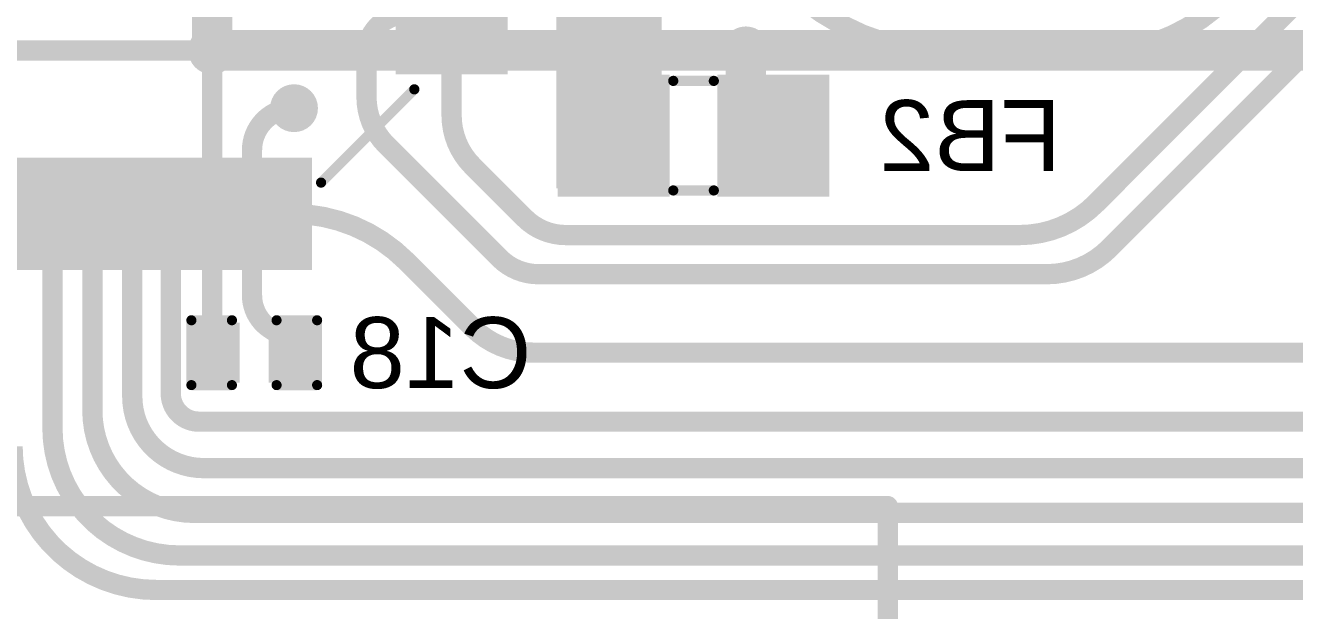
# Model space of a CAD drawing. Header units: inches. Extents: x 0 to 280, y 0 to 81.
# Drawn here: x 125.19 to 141.09, y 48.33 to 55.66 of the extents above; entities that cross this region are included whole.
import ezdxf

# ---------------------------------------------------------------- set-up
doc = ezdxf.new("R2010")
doc.units = ezdxf.units.IN
for name, color, linetype in [('Bottom Layer', 5, 'Continuous'), ('Bottom Overlay', 54, 'Continuous'), ('Bottom Paste', 16, 'Continuous'), ('Bottom Solder', 6, 'Continuous'), ('Top Layer', 1, 'Continuous'), ('Top Overlay', 2, 'Continuous'), ('Via Holes', 16, 'Continuous')]:
    doc.layers.add(name, color=color, linetype=linetype)
doc.styles.add('Arial', font='', dxfattribs={"height": 0.2})
doc.styles.get('Arial').set_extended_font_data('Arial')

# ---------------------------------------------------------------- blocks, each defined once
blk = doc.blocks.new('64_LQFP__10_10__B_1')
at = {"layer": 'Bottom Layer'}
for points in [[(-3.6, 6.35), (-3.6, 5.15), (-3.9, 5.15), (-3.9, 6.35)], [(-3.1, 6.35), (-3.1, 5.15), (-3.4, 5.15), (-3.4, 6.35)], [(-2.6, 6.35), (-2.6, 5.15), (-2.9, 5.15), (-2.9, 6.35)], [(-2.1, 6.35), (-2.1, 5.15), (-2.4, 5.15), (-2.4, 6.35)], [(-1.6, 6.35), (-1.6, 5.15), (-1.9, 5.15), (-1.9, 6.35)], [(-1.1, 6.35), (-1.1, 5.15), (-1.4, 5.15), (-1.4, 6.35)], [(-0.6, 6.35), (-0.6, 5.15), (-0.9, 5.15), (-0.9, 6.35)], [(-0.1, 6.35), (-0.1, 5.15), (-0.4, 5.15), (-0.4, 6.35)], [(0.4, 6.35), (0.4, 5.15), (0.1, 5.15), (0.1, 6.35)], [(0.9, 6.35), (0.9, 5.15), (0.6, 5.15), (0.6, 6.35)], [(1.4, 6.35), (1.4, 5.15), (1.1, 5.15), (1.1, 6.35)], [(1.9, 6.35), (1.9, 5.15), (1.6, 5.15), (1.6, 6.35)], [(2.4, 6.35), (2.4, 5.15), (2.1, 5.15), (2.1, 6.35)], [(2.9, 6.35), (2.9, 5.15), (2.6, 5.15), (2.6, 6.35)], [(3.4, 6.35), (3.4, 5.15), (3.1, 5.15), (3.1, 6.35)], [(3.9, 6.35), (3.9, 5.15), (3.6, 5.15), (3.6, 6.35)], [(-6.35, 3.9), (-5.15, 3.9), (-5.15, 3.6), (-6.35, 3.6)], [(5.15, 3.9), (6.35, 3.9), (6.35, 3.6), (5.15, 3.6)], [(-6.35, 3.4), (-5.15, 3.4), (-5.15, 3.1), (-6.35, 3.1)], [(5.15, 3.4), (6.35, 3.4), (6.35, 3.1), (5.15, 3.1)], [(-6.35, 2.9), (-5.15, 2.9), (-5.15, 2.6), (-6.35, 2.6)], [(5.15, 2.9), (6.35, 2.9), (6.35, 2.6), (5.15, 2.6)], [(-6.35, 2.4), (-5.15, 2.4), (-5.15, 2.1), (-6.35, 2.1)], [(5.15, 2.4), (6.35, 2.4), (6.35, 2.1), (5.15, 2.1)], [(-6.35, 1.9), (-5.15, 1.9), (-5.15, 1.6), (-6.35, 1.6)], [(5.15, 1.9), (6.35, 1.9), (6.35, 1.6), (5.15, 1.6)], [(-6.35, 1.4), (-5.15, 1.4), (-5.15, 1.1), (-6.35, 1.1)], [(5.15, 1.4), (6.35, 1.4), (6.35, 1.1), (5.15, 1.1)], [(-6.35, 0.9), (-5.15, 0.9), (-5.15, 0.6), (-6.35, 0.6)], [(5.15, 0.9), (6.35, 0.9), (6.35, 0.6), (5.15, 0.6)], [(-6.35, 0.4), (-5.15, 0.4), (-5.15, 0.1), (-6.35, 0.1)], [(5.15, 0.4), (6.35, 0.4), (6.35, 0.1), (5.15, 0.1)], [(-6.35, -0.1), (-5.15, -0.1), (-5.15, -0.4), (-6.35, -0.4)], [(5.15, -0.1), (6.35, -0.1), (6.35, -0.4), (5.15, -0.4)], [(-6.35, -0.6), (-5.15, -0.6), (-5.15, -0.9), (-6.35, -0.9)], [(5.15, -0.6), (6.35, -0.6), (6.35, -0.9), (5.15, -0.9)], [(-6.35, -1.1), (-5.15, -1.1), (-5.15, -1.4), (-6.35, -1.4)], [(5.15, -1.1), (6.35, -1.1), (6.35, -1.4), (5.15, -1.4)], [(-6.35, -1.6), (-5.15, -1.6), (-5.15, -1.9), (-6.35, -1.9)], [(5.15, -1.6), (6.35, -1.6), (6.35, -1.9), (5.15, -1.9)], [(-6.35, -2.1), (-5.15, -2.1), (-5.15, -2.4), (-6.35, -2.4)], [(5.15, -2.1), (6.35, -2.1), (6.35, -2.4), (5.15, -2.4)], [(-6.35, -2.6), (-5.15, -2.6), (-5.15, -2.9), (-6.35, -2.9)], [(5.15, -2.6), (6.35, -2.6), (6.35, -2.9), (5.15, -2.9)], [(-6.35, -3.1), (-5.15, -3.1), (-5.15, -3.4), (-6.35, -3.4)], [(5.15, -3.1), (6.35, -3.1), (6.35, -3.4), (5.15, -3.4)], [(-6.35, -3.6), (-5.15, -3.6), (-5.15, -3.9), (-6.35, -3.9)], [(5.15, -3.6), (6.35, -3.6), (6.35, -3.9), (5.15, -3.9)], [(-3.9, -6.35), (-3.9, -5.15), (-3.6, -5.15), (-3.6, -6.35)], [(-3.4, -6.35), (-3.4, -5.15), (-3.1, -5.15), (-3.1, -6.35)], [(-2.9, -6.35), (-2.9, -5.15), (-2.6, -5.15), (-2.6, -6.35)], [(-2.4, -6.35), (-2.4, -5.15), (-2.1, -5.15), (-2.1, -6.35)], [(-1.9, -6.35), (-1.9, -5.15), (-1.6, -5.15), (-1.6, -6.35)], [(-1.4, -6.35), (-1.4, -5.15), (-1.1, -5.15), (-1.1, -6.35)], [(-0.9, -6.35), (-0.9, -5.15), (-0.6, -5.15), (-0.6, -6.35)], [(-0.4, -6.35), (-0.4, -5.15), (-0.1, -5.15), (-0.1, -6.35)], [(0.1, -6.35), (0.1, -5.15), (0.4, -5.15), (0.4, -6.35)], [(0.6, -6.35), (0.6, -5.15), (0.9, -5.15), (0.9, -6.35)], [(1.1, -6.35), (1.1, -5.15), (1.4, -5.15), (1.4, -6.35)], [(1.6, -6.35), (1.6, -5.15), (1.9, -5.15), (1.9, -6.35)], [(2.1, -6.35), (2.1, -5.15), (2.4, -5.15), (2.4, -6.35)], [(2.6, -6.35), (2.6, -5.15), (2.9, -5.15), (2.9, -6.35)], [(3.1, -6.35), (3.1, -5.15), (3.4, -5.15), (3.4, -6.35)], [(3.6, -6.35), (3.6, -5.15), (3.9, -5.15), (3.9, -6.35)]]:
    blk.add_hatch(color=5, dxfattribs=at).paths.add_polyline_path(points)
at = {"layer": 'Bottom Overlay'}
blk.add_hatch(color=54, dxfattribs=at).paths.add_polyline_path([(-5.055, -3.962), (-4.75, -3.962), (-4.75, -3.531), (-5.055, -3.531)])
at = {"layer": 'Bottom Paste'}
for points in [[(-3.6, 6.35), (-3.6, 5.15), (-3.9, 5.15), (-3.9, 6.35)], [(-3.1, 6.35), (-3.1, 5.15), (-3.4, 5.15), (-3.4, 6.35)], [(-2.6, 6.35), (-2.6, 5.15), (-2.9, 5.15), (-2.9, 6.35)], [(-2.1, 6.35), (-2.1, 5.15), (-2.4, 5.15), (-2.4, 6.35)], [(-1.6, 6.35), (-1.6, 5.15), (-1.9, 5.15), (-1.9, 6.35)], [(-1.1, 6.35), (-1.1, 5.15), (-1.4, 5.15), (-1.4, 6.35)], [(-0.6, 6.35), (-0.6, 5.15), (-0.9, 5.15), (-0.9, 6.35)], [(-0.1, 6.35), (-0.1, 5.15), (-0.4, 5.15), (-0.4, 6.35)], [(0.4, 6.35), (0.4, 5.15), (0.1, 5.15), (0.1, 6.35)], [(0.9, 6.35), (0.9, 5.15), (0.6, 5.15), (0.6, 6.35)], [(1.4, 6.35), (1.4, 5.15), (1.1, 5.15), (1.1, 6.35)], [(1.9, 6.35), (1.9, 5.15), (1.6, 5.15), (1.6, 6.35)], [(2.4, 6.35), (2.4, 5.15), (2.1, 5.15), (2.1, 6.35)], [(2.9, 6.35), (2.9, 5.15), (2.6, 5.15), (2.6, 6.35)], [(3.4, 6.35), (3.4, 5.15), (3.1, 5.15), (3.1, 6.35)], [(3.9, 6.35), (3.9, 5.15), (3.6, 5.15), (3.6, 6.35)], [(-6.35, 3.9), (-5.15, 3.9), (-5.15, 3.6), (-6.35, 3.6)], [(5.15, 3.9), (6.35, 3.9), (6.35, 3.6), (5.15, 3.6)], [(-6.35, 3.4), (-5.15, 3.4), (-5.15, 3.1), (-6.35, 3.1)], [(5.15, 3.4), (6.35, 3.4), (6.35, 3.1), (5.15, 3.1)], [(-6.35, 2.9), (-5.15, 2.9), (-5.15, 2.6), (-6.35, 2.6)], [(5.15, 2.9), (6.35, 2.9), (6.35, 2.6), (5.15, 2.6)], [(-6.35, 2.4), (-5.15, 2.4), (-5.15, 2.1), (-6.35, 2.1)], [(5.15, 2.4), (6.35, 2.4), (6.35, 2.1), (5.15, 2.1)], [(-6.35, 1.9), (-5.15, 1.9), (-5.15, 1.6), (-6.35, 1.6)], [(5.15, 1.9), (6.35, 1.9), (6.35, 1.6), (5.15, 1.6)], [(-6.35, 1.4), (-5.15, 1.4), (-5.15, 1.1), (-6.35, 1.1)], [(5.15, 1.4), (6.35, 1.4), (6.35, 1.1), (5.15, 1.1)], [(-6.35, 0.9), (-5.15, 0.9), (-5.15, 0.6), (-6.35, 0.6)], [(5.15, 0.9), (6.35, 0.9), (6.35, 0.6), (5.15, 0.6)], [(-6.35, 0.4), (-5.15, 0.4), (-5.15, 0.1), (-6.35, 0.1)], [(5.15, 0.4), (6.35, 0.4), (6.35, 0.1), (5.15, 0.1)], [(-6.35, -0.1), (-5.15, -0.1), (-5.15, -0.4), (-6.35, -0.4)], [(5.15, -0.1), (6.35, -0.1), (6.35, -0.4), (5.15, -0.4)], [(-6.35, -0.6), (-5.15, -0.6), (-5.15, -0.9), (-6.35, -0.9)], [(5.15, -0.6), (6.35, -0.6), (6.35, -0.9), (5.15, -0.9)], [(-6.35, -1.1), (-5.15, -1.1), (-5.15, -1.4), (-6.35, -1.4)], [(5.15, -1.1), (6.35, -1.1), (6.35, -1.4), (5.15, -1.4)], [(-6.35, -1.6), (-5.15, -1.6), (-5.15, -1.9), (-6.35, -1.9)], [(5.15, -1.6), (6.35, -1.6), (6.35, -1.9), (5.15, -1.9)], [(-6.35, -2.1), (-5.15, -2.1), (-5.15, -2.4), (-6.35, -2.4)], [(5.15, -2.1), (6.35, -2.1), (6.35, -2.4), (5.15, -2.4)], [(-6.35, -2.6), (-5.15, -2.6), (-5.15, -2.9), (-6.35, -2.9)], [(5.15, -2.6), (6.35, -2.6), (6.35, -2.9), (5.15, -2.9)], [(-6.35, -3.1), (-5.15, -3.1), (-5.15, -3.4), (-6.35, -3.4)], [(5.15, -3.1), (6.35, -3.1), (6.35, -3.4), (5.15, -3.4)], [(-6.35, -3.6), (-5.15, -3.6), (-5.15, -3.9), (-6.35, -3.9)], [(5.15, -3.6), (6.35, -3.6), (6.35, -3.9), (5.15, -3.9)], [(-3.9, -6.35), (-3.9, -5.15), (-3.6, -5.15), (-3.6, -6.35)], [(-3.4, -6.35), (-3.4, -5.15), (-3.1, -5.15), (-3.1, -6.35)], [(-2.9, -6.35), (-2.9, -5.15), (-2.6, -5.15), (-2.6, -6.35)], [(-2.4, -6.35), (-2.4, -5.15), (-2.1, -5.15), (-2.1, -6.35)], [(-1.9, -6.35), (-1.9, -5.15), (-1.6, -5.15), (-1.6, -6.35)], [(-1.4, -6.35), (-1.4, -5.15), (-1.1, -5.15), (-1.1, -6.35)], [(-0.9, -6.35), (-0.9, -5.15), (-0.6, -5.15), (-0.6, -6.35)], [(-0.4, -6.35), (-0.4, -5.15), (-0.1, -5.15), (-0.1, -6.35)], [(0.1, -6.35), (0.1, -5.15), (0.4, -5.15), (0.4, -6.35)], [(0.6, -6.35), (0.6, -5.15), (0.9, -5.15), (0.9, -6.35)], [(1.1, -6.35), (1.1, -5.15), (1.4, -5.15), (1.4, -6.35)], [(1.6, -6.35), (1.6, -5.15), (1.9, -5.15), (1.9, -6.35)], [(2.1, -6.35), (2.1, -5.15), (2.4, -5.15), (2.4, -6.35)], [(2.6, -6.35), (2.6, -5.15), (2.9, -5.15), (2.9, -6.35)], [(3.1, -6.35), (3.1, -5.15), (3.4, -5.15), (3.4, -6.35)], [(3.6, -6.35), (3.6, -5.15), (3.9, -5.15), (3.9, -6.35)]]:
    blk.add_hatch(color=16, dxfattribs=at).paths.add_polyline_path(points)
at = {"layer": 'Bottom Solder'}
for points in [[(-3.498, 6.452), (-3.498, 5.048), (-4.002, 5.048), (-4.002, 6.452)], [(-2.998, 6.452), (-2.998, 5.048), (-3.502, 5.048), (-3.502, 6.452)], [(-2.498, 6.452), (-2.498, 5.048), (-3.002, 5.048), (-3.002, 6.452)], [(-1.998, 6.452), (-1.998, 5.048), (-2.502, 5.048), (-2.502, 6.452)], [(-1.498, 6.452), (-1.498, 5.048), (-2.002, 5.048), (-2.002, 6.452)], [(-0.998, 6.452), (-0.998, 5.048), (-1.502, 5.048), (-1.502, 6.452)], [(-0.498, 6.452), (-0.498, 5.048), (-1.002, 5.048), (-1.002, 6.452)], [(0.002, 6.452), (0.002, 5.048), (-0.502, 5.048), (-0.502, 6.452)], [(0.502, 6.452), (0.502, 5.048), (-0.002, 5.048), (-0.002, 6.452)], [(1.002, 6.452), (1.002, 5.048), (0.498, 5.048), (0.498, 6.452)], [(1.502, 6.452), (1.502, 5.048), (0.998, 5.048), (0.998, 6.452)], [(2.002, 6.452), (2.002, 5.048), (1.498, 5.048), (1.498, 6.452)], [(2.502, 6.452), (2.502, 5.048), (1.998, 5.048), (1.998, 6.452)], [(3.002, 6.452), (3.002, 5.048), (2.498, 5.048), (2.498, 6.452)], [(3.502, 6.452), (3.502, 5.048), (2.998, 5.048), (2.998, 6.452)], [(4.002, 6.452), (4.002, 5.048), (3.498, 5.048), (3.498, 6.452)], [(-6.452, 4.002), (-5.048, 4.002), (-5.048, 3.498), (-6.452, 3.498)], [(5.048, 4.002), (6.452, 4.002), (6.452, 3.498), (5.048, 3.498)], [(-6.452, 3.502), (-5.048, 3.502), (-5.048, 2.998), (-6.452, 2.998)], [(5.048, 3.502), (6.452, 3.502), (6.452, 2.998), (5.048, 2.998)], [(-6.452, 3.002), (-5.048, 3.002), (-5.048, 2.498), (-6.452, 2.498)], [(5.048, 3.002), (6.452, 3.002), (6.452, 2.498), (5.048, 2.498)], [(-6.452, 2.502), (-5.048, 2.502), (-5.048, 1.998), (-6.452, 1.998)], [(5.048, 2.502), (6.452, 2.502), (6.452, 1.998), (5.048, 1.998)], [(-6.452, 2.002), (-5.048, 2.002), (-5.048, 1.498), (-6.452, 1.498)], [(5.048, 2.002), (6.452, 2.002), (6.452, 1.498), (5.048, 1.498)], [(-6.452, 1.502), (-5.048, 1.502), (-5.048, 0.998), (-6.452, 0.998)], [(5.048, 1.502), (6.452, 1.502), (6.452, 0.998), (5.048, 0.998)], [(-6.452, 1.002), (-5.048, 1.002), (-5.048, 0.498), (-6.452, 0.498)], [(5.048, 1.002), (6.452, 1.002), (6.452, 0.498), (5.048, 0.498)], [(-6.452, 0.502), (-5.048, 0.502), (-5.048, -0.002), (-6.452, -0.002)], [(5.048, 0.502), (6.452, 0.502), (6.452, -0.002), (5.048, -0.002)], [(-6.452, 0.002), (-5.048, 0.002), (-5.048, -0.502), (-6.452, -0.502)], [(5.048, 0.002), (6.452, 0.002), (6.452, -0.502), (5.048, -0.502)], [(-6.452, -0.498), (-5.048, -0.498), (-5.048, -1.002), (-6.452, -1.002)], [(5.048, -0.498), (6.452, -0.498), (6.452, -1.002), (5.048, -1.002)], [(-6.452, -0.998), (-5.048, -0.998), (-5.048, -1.502), (-6.452, -1.502)], [(5.048, -0.998), (6.452, -0.998), (6.452, -1.502), (5.048, -1.502)], [(-6.452, -1.498), (-5.048, -1.498), (-5.048, -2.002), (-6.452, -2.002)], [(5.048, -1.498), (6.452, -1.498), (6.452, -2.002), (5.048, -2.002)], [(-6.452, -1.998), (-5.048, -1.998), (-5.048, -2.502), (-6.452, -2.502)], [(5.048, -1.998), (6.452, -1.998), (6.452, -2.502), (5.048, -2.502)], [(-6.452, -2.498), (-5.048, -2.498), (-5.048, -3.002), (-6.452, -3.002)], [(5.048, -2.498), (6.452, -2.498), (6.452, -3.002), (5.048, -3.002)], [(-6.452, -2.998), (-5.048, -2.998), (-5.048, -3.502), (-6.452, -3.502)], [(5.048, -2.998), (6.452, -2.998), (6.452, -3.502), (5.048, -3.502)], [(-6.452, -3.498), (-5.048, -3.498), (-5.048, -4.002), (-6.452, -4.002)], [(5.048, -3.498), (6.452, -3.498), (6.452, -4.002), (5.048, -4.002)], [(-4.002, -6.452), (-4.002, -5.048), (-3.498, -5.048), (-3.498, -6.452)], [(-3.502, -6.452), (-3.502, -5.048), (-2.998, -5.048), (-2.998, -6.452)], [(-3.002, -6.452), (-3.002, -5.048), (-2.498, -5.048), (-2.498, -6.452)], [(-2.502, -6.452), (-2.502, -5.048), (-1.998, -5.048), (-1.998, -6.452)], [(-2.002, -6.452), (-2.002, -5.048), (-1.498, -5.048), (-1.498, -6.452)], [(-1.502, -6.452), (-1.502, -5.048), (-0.998, -5.048), (-0.998, -6.452)], [(-1.002, -6.452), (-1.002, -5.048), (-0.498, -5.048), (-0.498, -6.452)], [(-0.502, -6.452), (-0.502, -5.048), (0.002, -5.048), (0.002, -6.452)], [(-0.002, -6.452), (-0.002, -5.048), (0.502, -5.048), (0.502, -6.452)], [(0.498, -6.452), (0.498, -5.048), (1.002, -5.048), (1.002, -6.452)], [(0.998, -6.452), (0.998, -5.048), (1.502, -5.048), (1.502, -6.452)], [(1.498, -6.452), (1.498, -5.048), (2.002, -5.048), (2.002, -6.452)], [(1.998, -6.452), (1.998, -5.048), (2.502, -5.048), (2.502, -6.452)], [(2.498, -6.452), (2.498, -5.048), (3.002, -5.048), (3.002, -6.452)], [(2.998, -6.452), (2.998, -5.048), (3.502, -5.048), (3.502, -6.452)], [(3.498, -6.452), (3.498, -5.048), (4.002, -5.048), (4.002, -6.452)]]:
    blk.add_hatch(color=6, dxfattribs=at).paths.add_polyline_path(points)
at = {"layer": 'Bottom Overlay'}
for points in [[(-4.115, 5.359, 0.127, 0.127, 0), (-5.283, 4.191, 0.127, 0.127, 0)], [(5.283, 4.191, 0.127, 0.127, 0), (4.115, 5.359, 0.127, 0.127, 0)], [(-6.629, -3.632, 0.127, 0.127, 0), (-6.629, -3.886, 0.127, 0.127, 0)], [(-6.502, -3.759, 0.127, 0.127, 0), (-6.629, -3.632, 0.127, 0.127, 0)], [(-6.502, -3.759, 0.127, 0.127, 0), (-6.629, -3.886, 0.127, 0.127, 0)], [(-4.115, -5.359, 0.127, 0.127, 0), (-5.283, -4.191, 0.127, 0.127, 0)], [(5.283, -4.191, 0.127, 0.127, 0), (4.115, -5.359, 0.127, 0.127, 0)]]:
    blk.add_lwpolyline(points, format="xyseb", dxfattribs=at)
for points in [[(-4.147, 5.359, 0.0635, 0.0635, 1), (-4.083, 5.359, 0.0635, 0.0635, 1)], [(4.083, 5.359, 0.0635, 0.0635, 1), (4.147, 5.359, 0.0635, 0.0635, 1)], [(-5.315, 4.191, 0.0635, 0.0635, 1), (-5.251, 4.191, 0.0635, 0.0635, 1)], [(5.251, 4.191, 0.0635, 0.0635, 1), (5.315, 4.191, 0.0635, 0.0635, 1)], [(-6.661, -3.632, 0.0635, 0.0635, 1), (-6.598, -3.632, 0.0635, 0.0635, 1)], [(-6.661, -3.632, 0.0635, 0.0635, 1), (-6.598, -3.632, 0.0635, 0.0635, 1)], [(-6.534, -3.759, 0.0635, 0.0635, 1), (-6.471, -3.759, 0.0635, 0.0635, 1)], [(-6.534, -3.759, 0.0635, 0.0635, 1), (-6.471, -3.759, 0.0635, 0.0635, 1)], [(-6.661, -3.886, 0.0635, 0.0635, 1), (-6.598, -3.886, 0.0635, 0.0635, 1)], [(-6.661, -3.886, 0.0635, 0.0635, 1), (-6.598, -3.886, 0.0635, 0.0635, 1)], [(-5.315, -4.191, 0.0635, 0.0635, 1), (-5.251, -4.191, 0.0635, 0.0635, 1)], [(5.251, -4.191, 0.0635, 0.0635, 1), (5.315, -4.191, 0.0635, 0.0635, 1)], [(-4.147, -5.359, 0.0635, 0.0635, 1), (-4.083, -5.359, 0.0635, 0.0635, 1)], [(4.083, -5.359, 0.0635, 0.0635, 1), (4.147, -5.359, 0.0635, 0.0635, 1)]]:
    blk.add_lwpolyline(points, format="xyseb", close=True, dxfattribs=at)
blk = doc.blocks.new('I___0805_B_117')
at = {"layer": 'Bottom Layer'}
for points in [[(-1.6, 0.66), (-0.4, 0.66), (-0.4, -0.66), (-1.6, -0.66)], [(0.4, 0.66), (1.6, 0.66), (1.6, -0.66), (0.4, -0.66)]]:
    blk.add_hatch(color=5, dxfattribs=at).paths.add_polyline_path(points)
at = {"layer": 'Bottom Paste'}
for points in [[(-1.6, 0.66), (-0.4, 0.66), (-0.4, -0.66), (-1.6, -0.66)], [(0.4, 0.66), (1.6, 0.66), (1.6, -0.66), (0.4, -0.66)]]:
    blk.add_hatch(color=16, dxfattribs=at).paths.add_polyline_path(points)
at = {"layer": 'Bottom Solder'}
for points in [[(-1.702, 0.762), (-0.298, 0.762), (-0.298, -0.762), (-1.702, -0.762)], [(0.298, 0.762), (1.702, 0.762), (1.702, -0.762), (0.298, -0.762)]]:
    blk.add_hatch(color=6, dxfattribs=at).paths.add_polyline_path(points)
at = {"layer": 'Bottom Overlay'}
for points in [[(-0.254, 0.686, 0.127, 0.127, 0), (0.254, 0.686, 0.127, 0.127, 0)], [(-0.254, -0.686, 0.127, 0.127, 0), (0.254, -0.686, 0.127, 0.127, 0)]]:
    blk.add_lwpolyline(points, format="xyseb", dxfattribs=at)
for points in [[(-0.286, 0.686, 0.0635, 0.0635, 1), (-0.222, 0.686, 0.0635, 0.0635, 1)], [(0.222, 0.686, 0.0635, 0.0635, 1), (0.286, 0.686, 0.0635, 0.0635, 1)], [(-0.286, -0.686, 0.0635, 0.0635, 1), (-0.222, -0.686, 0.0635, 0.0635, 1)], [(0.222, -0.686, 0.0635, 0.0635, 1), (0.286, -0.686, 0.0635, 0.0635, 1)]]:
    blk.add_lwpolyline(points, format="xyseb", close=True, dxfattribs=at)
blk = doc.blocks.new('____0402_B_134')
at = {"layer": 'Bottom Layer'}
for points in [[(-0.241, 0.317), (-0.241, -0.318), (-0.699, -0.318), (-0.699, 0.317)], [(0.699, 0.317), (0.699, -0.318), (0.241, -0.318), (0.241, 0.317)]]:
    blk.add_hatch(color=5, dxfattribs=at).paths.add_polyline_path(points)
at = {"layer": 'Bottom Paste'}
for points in [[(-0.241, 0.317), (-0.241, -0.318), (-0.699, -0.318), (-0.699, 0.317)], [(0.699, 0.317), (0.699, -0.318), (0.241, -0.318), (0.241, 0.317)]]:
    blk.add_hatch(color=16, dxfattribs=at).paths.add_polyline_path(points)
at = {"layer": 'Bottom Solder'}
for points in [[(-0.181, 0.377), (-0.181, -0.377), (-0.758, -0.377), (-0.758, 0.377)], [(0.758, 0.377), (0.758, -0.377), (0.181, -0.377), (0.181, 0.377)]]:
    blk.add_hatch(color=6, dxfattribs=at).paths.add_polyline_path(points)
at = {"layer": 'Bottom Overlay'}
for points in [[(-0.787, -0.406, 0.127, 0.127, 0), (-0.787, 0.406, 0.127, 0.127, 0)], [(-0.787, 0.406, 0.127, 0.127, 0), (-0.279, 0.406, 0.127, 0.127, 0)], [(0.279, 0.406, 0.127, 0.127, 0), (0.787, 0.406, 0.127, 0.127, 0)], [(0.787, -0.406, 0.127, 0.127, 0), (0.787, 0.406, 0.127, 0.127, 0)], [(-0.787, -0.406, 0.127, 0.127, 0), (-0.279, -0.406, 0.127, 0.127, 0)], [(0.279, -0.406, 0.127, 0.127, 0), (0.787, -0.406, 0.127, 0.127, 0)]]:
    blk.add_lwpolyline(points, format="xyseb", dxfattribs=at)
for points in [[(-0.819, 0.406, 0.0635, 0.0635, 1), (-0.756, 0.406, 0.0635, 0.0635, 1)], [(-0.819, 0.406, 0.0635, 0.0635, 1), (-0.756, 0.406, 0.0635, 0.0635, 1)], [(-0.311, 0.406, 0.0635, 0.0635, 1), (-0.248, 0.406, 0.0635, 0.0635, 1)], [(0.248, 0.406, 0.0635, 0.0635, 1), (0.311, 0.406, 0.0635, 0.0635, 1)], [(0.756, 0.406, 0.0635, 0.0635, 1), (0.819, 0.406, 0.0635, 0.0635, 1)], [(0.756, 0.406, 0.0635, 0.0635, 1), (0.819, 0.406, 0.0635, 0.0635, 1)], [(-0.819, -0.406, 0.0635, 0.0635, 1), (-0.756, -0.406, 0.0635, 0.0635, 1)], [(-0.819, -0.406, 0.0635, 0.0635, 1), (-0.756, -0.406, 0.0635, 0.0635, 1)], [(-0.311, -0.406, 0.0635, 0.0635, 1), (-0.248, -0.406, 0.0635, 0.0635, 1)], [(0.248, -0.406, 0.0635, 0.0635, 1), (0.311, -0.406, 0.0635, 0.0635, 1)], [(0.756, -0.406, 0.0635, 0.0635, 1), (0.819, -0.406, 0.0635, 0.0635, 1)], [(0.756, -0.406, 0.0635, 0.0635, 1), (0.819, -0.406, 0.0635, 0.0635, 1)]]:
    blk.add_lwpolyline(points, format="xyseb", close=True, dxfattribs=at)

msp = doc.modelspace()

# ---------------------------------------------------------------- hatches: boundary and pattern name
at = {"layer": 'Bottom Layer'}
msp.add_hatch(color=5, dxfattribs=at).paths.add_polyline_path([(131.844, 53.62), (133.164, 53.62), (133.164, 56.617), (131.844, 56.617)])
h = msp.add_hatch(color=5, dxfattribs=at)
edge = h.paths.add_edge_path()
edge.add_arc((127.533, 55.348), 0.3, 0, 360)
h = msp.add_hatch(color=5, dxfattribs=at)
edge = h.paths.add_edge_path()
edge.add_arc((134.219, 55.348), 0.3, 0, 360)
h = msp.add_hatch(color=5, dxfattribs=at)
edge = h.paths.add_edge_path()
edge.add_arc((128.559, 54.624), 0.3, 0, 360)
at = {"layer": 'Top Layer'}
h = msp.add_hatch(color=1, dxfattribs=at)
edge = h.paths.add_edge_path()
edge.add_arc((127.533, 55.348), 0.3, 0, 360)
h = msp.add_hatch(color=1, dxfattribs=at)
edge = h.paths.add_edge_path()
edge.add_arc((134.219, 55.348), 0.3, 0, 360)
h = msp.add_hatch(color=1, dxfattribs=at)
edge = h.paths.add_edge_path()
edge.add_arc((128.559, 54.624), 0.3, 0, 360)
at = {"layer": 'Via Holes'}
h = msp.add_hatch(color=7, dxfattribs=at)
edge = h.paths.add_edge_path()
edge.add_arc((127.533, 55.348), 0.15, 0, 360)
h = msp.add_hatch(color=7, dxfattribs=at)
edge = h.paths.add_edge_path()
edge.add_arc((134.219, 55.348), 0.15, 0, 360)
h = msp.add_hatch(color=7, dxfattribs=at)
edge = h.paths.add_edge_path()
edge.add_arc((128.559, 54.624), 0.15, 0, 360)

# ---------------------------------------------------------------- linework, layer by layer
at = {"layer": 'Bottom Layer'}
for points in [[(138.604, 53.431, 0.254, 0.254, 0), (148.545, 63.372, 0.254, 0.254, 0)], [(138.773, 52.87, 0.254, 0.254, 0), (148.837, 62.934, 0.254, 0.254, 0)], [(136.809, 55.321, 0.254, 0.254, -0.198912), (134.719, 56.187, 0.254, 0.254, 0)], [(140.234, 56.005, 0.254, 0.254, -0.198943), (138.583, 55.321, 0.254, 0.254, 0)], [(129.467, 55.301, 0.254, 0.254, -0.414214), (129.967, 55.801, 0.254, 0.254, 0)], [(134.219, 54.625, 0.508, 0.508, 0), (134.219, 55.348, 0.508, 0.508, 0)], [(121.071, 55.348, 0.254, 0.254, 0), (127.533, 55.348, 0.254, 0.254, 0)], [(127.533, 53.301, 0.254, 0.254, 0), (127.533, 55.348, 0.254, 0.254, 0)], [(129.467, 54.765, 0.254, 0.254, 0), (129.467, 55.301, 0.254, 0.254, 0)], [(130.533, 54.534, 0.254, 0.254, 0), (130.533, 55.301, 0.254, 0.254, 0)], [(136.809, 55.321, 0.254, 0.254, 0), (136.81, 55.321, 0.254, 0.254, 0)], [(136.81, 55.321, 0.254, 0.254, 0), (138.582, 55.321, 0.254, 0.254, 0)], [(138.582, 55.321, 0.254, 0.254, 0), (138.583, 55.321, 0.254, 0.254, 0)], [(129.716, 54.163, 0.254, 0.254, -0.198912), (129.467, 54.765, 0.254, 0.254, 0)], [(134.219, 54.625, 0.508, 0.508, 0), (134.564, 54.28, 0.508, 0.508, 0)], [(128.033, 54.098, 0.254, 0.254, -0.414214), (128.559, 54.624, 0.254, 0.254, 0)], [(130.795, 53.901, 0.254, 0.254, -0.198912), (130.533, 54.534, 0.254, 0.254, 0)], [(128.033, 53.301, 0.254, 0.254, 0), (128.033, 54.098, 0.254, 0.254, 0)], [(129.716, 54.163, 0.254, 0.254, 0), (131.133, 52.747, 0.254, 0.254, 0)], [(130.795, 53.901, 0.254, 0.254, 0), (131.447, 53.249, 0.254, 0.254, 0)], [(125.533, 50.616, 0.254, 0.254, 0), (125.533, 53.301, 0.254, 0.254, 0)], [(126.033, 50.839, 0.254, 0.254, 0), (126.033, 53.301, 0.254, 0.254, 0)], [(126.533, 51.013, 0.254, 0.254, 0), (126.533, 53.301, 0.254, 0.254, 0)], [(127.015, 51.052, 0.254, 0.254, 0), (127.015, 53.301, 0.254, 0.254, 0)], [(127.015, 53.301, 0.254, 0.254, 0), (127.033, 53.301, 0.254, 0.254, 0)], [(127.533, 51.62, 0.254, 0.254, 0), (127.533, 53.301, 0.254, 0.254, 0)], [(128.033, 52.28, 0.254, 0.254, 0), (128.033, 53.301, 0.254, 0.254, 0)], [(128.533, 53.301, 0.254, 0.254, -0.198912), (129.967, 52.707, 0.254, 0.254, 0)], [(138.604, 53.431, 0.254, 0.254, -0.198912), (137.649, 53.035, 0.254, 0.254, 0)], [(131.964, 53.035, 0.254, 0.254, -0.198912), (131.447, 53.249, 0.254, 0.254, 0)], [(131.964, 53.035, 0.254, 0.254, 0), (137.649, 53.035, 0.254, 0.254, 0)], [(138.773, 52.87, 0.254, 0.254, -0.198912), (137.989, 52.545, 0.254, 0.254, 0)], [(129.967, 52.707, 0.254, 0.254, 0), (130.795, 51.879, 0.254, 0.254, 0)], [(131.62, 52.545, 0.254, 0.254, -0.198912), (131.133, 52.747, 0.254, 0.254, 0)], [(131.62, 52.545, 0.254, 0.254, 0), (137.989, 52.545, 0.254, 0.254, 0)], [(128.259, 51.863, 0.254, 0.254, -0.253862), (128.033, 52.28, 0.254, 0.254, 0)], [(131.561, 51.562, 0.254, 0.254, -0.198912), (130.795, 51.879, 0.254, 0.254, 0)], [(128.259, 51.863, 0.254, 0.254, 0), (128.429, 51.752, 0.254, 0.254, 0)], [(128.429, 51.752, 0.254, 0.254, 0), (128.531, 51.562, 0.254, 0.254, 0)], [(127.591, 51.562, 0.254, 0.254, -0.414214), (127.533, 51.62, 0.254, 0.254, 0)], [(131.561, 51.562, 0.254, 0.254, 0), (145.709, 51.562, 0.254, 0.254, 0)], [(127.429, 50.116, 0.254, 0.254, -0.414214), (126.533, 51.013, 0.254, 0.254, 0)], [(127.369, 50.698, 0.254, 0.254, -0.414214), (127.015, 51.052, 0.254, 0.254, 0)], [(127.316, 49.555, 0.254, 0.254, -0.414214), (126.033, 50.839, 0.254, 0.254, 0)], [(127.126, 49.022, 0.254, 0.254, -0.414214), (125.533, 50.616, 0.254, 0.254, 0)], [(127.369, 50.698, 0.254, 0.254, 0), (172.892, 50.698, 0.254, 0.254, 0)], [(126.834, 48.59, 0.254, 0.254, -0.414214), (125.033, 50.391, 0.254, 0.254, 0)], [(127.429, 50.116, 0.254, 0.254, 0), (212.664, 50.116, 0.254, 0.254, 0)], [(127.316, 49.555, 0.254, 0.254, 0), (212.767, 49.555, 0.254, 0.254, 0)], [(127.126, 49.022, 0.254, 0.254, 0), (172.973, 49.022, 0.254, 0.254, 0)], [(126.834, 48.59, 0.254, 0.254, 0), (145.583, 48.59, 0.254, 0.254, 0)]]:
    msp.add_lwpolyline(points, format="xyseb", dxfattribs=at)
for points in [[(134.092, 55.348, 0.254, 0.254, 1), (134.346, 55.348, 0.254, 0.254, 1)], [(127.469, 55.348, 0.127, 0.127, 1), (127.596, 55.348, 0.127, 0.127, 1)], [(127.469, 55.348, 0.127, 0.127, 1), (127.596, 55.348, 0.127, 0.127, 1)], [(129.404, 55.301, 0.127, 0.127, 1), (129.531, 55.301, 0.127, 0.127, 1)], [(129.404, 55.301, 0.127, 0.127, 1), (129.531, 55.301, 0.127, 0.127, 1)], [(130.469, 55.301, 0.127, 0.127, 1), (130.596, 55.301, 0.127, 0.127, 1)], [(136.746, 55.321, 0.127, 0.127, 1), (136.873, 55.321, 0.127, 0.127, 1)], [(136.746, 55.321, 0.127, 0.127, 1), (136.873, 55.321, 0.127, 0.127, 1)], [(136.747, 55.321, 0.127, 0.127, 1), (136.874, 55.321, 0.127, 0.127, 1)], [(136.747, 55.321, 0.127, 0.127, 1), (136.874, 55.321, 0.127, 0.127, 1)], [(138.519, 55.321, 0.127, 0.127, 1), (138.646, 55.321, 0.127, 0.127, 1)], [(138.519, 55.321, 0.127, 0.127, 1), (138.646, 55.321, 0.127, 0.127, 1)], [(138.52, 55.321, 0.127, 0.127, 1), (138.647, 55.321, 0.127, 0.127, 1)], [(138.52, 55.321, 0.127, 0.127, 1), (138.647, 55.321, 0.127, 0.127, 1)], [(129.404, 54.765, 0.127, 0.127, 1), (129.531, 54.765, 0.127, 0.127, 1)], [(129.404, 54.765, 0.127, 0.127, 1), (129.531, 54.765, 0.127, 0.127, 1)], [(134.092, 54.625, 0.254, 0.254, 1), (134.346, 54.625, 0.254, 0.254, 1)], [(134.092, 54.625, 0.254, 0.254, 1), (134.346, 54.625, 0.254, 0.254, 1)], [(128.495, 54.624, 0.127, 0.127, 1), (128.622, 54.624, 0.127, 0.127, 1)], [(130.469, 54.534, 0.127, 0.127, 1), (130.596, 54.534, 0.127, 0.127, 1)], [(130.469, 54.534, 0.127, 0.127, 1), (130.596, 54.534, 0.127, 0.127, 1)], [(134.437, 54.28, 0.254, 0.254, 1), (134.691, 54.28, 0.254, 0.254, 1)], [(127.969, 54.098, 0.127, 0.127, 1), (128.096, 54.098, 0.127, 0.127, 1)], [(127.969, 54.098, 0.127, 0.127, 1), (128.096, 54.098, 0.127, 0.127, 1)], [(129.653, 54.163, 0.127, 0.127, 1), (129.78, 54.163, 0.127, 0.127, 1)], [(129.653, 54.163, 0.127, 0.127, 1), (129.78, 54.163, 0.127, 0.127, 1)], [(130.731, 53.901, 0.127, 0.127, 1), (130.858, 53.901, 0.127, 0.127, 1)], [(130.731, 53.901, 0.127, 0.127, 1), (130.858, 53.901, 0.127, 0.127, 1)], [(125.469, 53.301, 0.127, 0.127, 1), (125.596, 53.301, 0.127, 0.127, 1)], [(125.969, 53.301, 0.127, 0.127, 1), (126.096, 53.301, 0.127, 0.127, 1)], [(126.469, 53.301, 0.127, 0.127, 1), (126.596, 53.301, 0.127, 0.127, 1)], [(126.952, 53.301, 0.127, 0.127, 1), (127.079, 53.301, 0.127, 0.127, 1)], [(126.952, 53.301, 0.127, 0.127, 1), (127.079, 53.301, 0.127, 0.127, 1)], [(126.969, 53.301, 0.127, 0.127, 1), (127.096, 53.301, 0.127, 0.127, 1)], [(127.469, 53.301, 0.127, 0.127, 1), (127.596, 53.301, 0.127, 0.127, 1)], [(127.469, 53.301, 0.127, 0.127, 1), (127.596, 53.301, 0.127, 0.127, 1)], [(127.969, 53.301, 0.127, 0.127, 1), (128.096, 53.301, 0.127, 0.127, 1)], [(127.969, 53.301, 0.127, 0.127, 1), (128.096, 53.301, 0.127, 0.127, 1)], [(128.469, 53.301, 0.127, 0.127, 1), (128.596, 53.301, 0.127, 0.127, 1)], [(138.54, 53.431, 0.127, 0.127, 1), (138.667, 53.431, 0.127, 0.127, 1)], [(138.54, 53.431, 0.127, 0.127, 1), (138.667, 53.431, 0.127, 0.127, 1)], [(131.383, 53.249, 0.127, 0.127, 1), (131.51, 53.249, 0.127, 0.127, 1)], [(131.383, 53.249, 0.127, 0.127, 1), (131.51, 53.249, 0.127, 0.127, 1)], [(131.901, 53.035, 0.127, 0.127, 1), (132.028, 53.035, 0.127, 0.127, 1)], [(131.901, 53.035, 0.127, 0.127, 1), (132.028, 53.035, 0.127, 0.127, 1)], [(137.585, 53.035, 0.127, 0.127, 1), (137.712, 53.035, 0.127, 0.127, 1)], [(137.585, 53.035, 0.127, 0.127, 1), (137.712, 53.035, 0.127, 0.127, 1)], [(138.709, 52.87, 0.127, 0.127, 1), (138.836, 52.87, 0.127, 0.127, 1)], [(138.709, 52.87, 0.127, 0.127, 1), (138.836, 52.87, 0.127, 0.127, 1)], [(129.904, 52.707, 0.127, 0.127, 1), (130.031, 52.707, 0.127, 0.127, 1)], [(129.904, 52.707, 0.127, 0.127, 1), (130.031, 52.707, 0.127, 0.127, 1)], [(131.069, 52.747, 0.127, 0.127, 1), (131.196, 52.747, 0.127, 0.127, 1)], [(131.069, 52.747, 0.127, 0.127, 1), (131.196, 52.747, 0.127, 0.127, 1)], [(131.556, 52.545, 0.127, 0.127, 1), (131.683, 52.545, 0.127, 0.127, 1)], [(131.556, 52.545, 0.127, 0.127, 1), (131.683, 52.545, 0.127, 0.127, 1)], [(137.925, 52.545, 0.127, 0.127, 1), (138.052, 52.545, 0.127, 0.127, 1)], [(137.925, 52.545, 0.127, 0.127, 1), (138.052, 52.545, 0.127, 0.127, 1)], [(127.969, 52.28, 0.127, 0.127, 1), (128.096, 52.28, 0.127, 0.127, 1)], [(127.969, 52.28, 0.127, 0.127, 1), (128.096, 52.28, 0.127, 0.127, 1)], [(130.731, 51.879, 0.127, 0.127, 1), (130.858, 51.879, 0.127, 0.127, 1)], [(130.731, 51.879, 0.127, 0.127, 1), (130.858, 51.879, 0.127, 0.127, 1)], [(128.196, 51.863, 0.127, 0.127, 1), (128.323, 51.863, 0.127, 0.127, 1)], [(128.196, 51.863, 0.127, 0.127, 1), (128.323, 51.863, 0.127, 0.127, 1)], [(128.365, 51.752, 0.127, 0.127, 1), (128.492, 51.752, 0.127, 0.127, 1)], [(128.365, 51.752, 0.127, 0.127, 1), (128.492, 51.752, 0.127, 0.127, 1)], [(127.469, 51.62, 0.127, 0.127, 1), (127.596, 51.62, 0.127, 0.127, 1)], [(127.469, 51.62, 0.127, 0.127, 1), (127.596, 51.62, 0.127, 0.127, 1)], [(127.527, 51.562, 0.127, 0.127, 1), (127.654, 51.562, 0.127, 0.127, 1)], [(128.467, 51.562, 0.127, 0.127, 1), (128.594, 51.562, 0.127, 0.127, 1)], [(131.498, 51.562, 0.127, 0.127, 1), (131.625, 51.562, 0.127, 0.127, 1)], [(131.498, 51.562, 0.127, 0.127, 1), (131.625, 51.562, 0.127, 0.127, 1)], [(126.469, 51.013, 0.127, 0.127, 1), (126.596, 51.013, 0.127, 0.127, 1)], [(126.469, 51.013, 0.127, 0.127, 1), (126.596, 51.013, 0.127, 0.127, 1)], [(126.952, 51.052, 0.127, 0.127, 1), (127.079, 51.052, 0.127, 0.127, 1)], [(126.952, 51.052, 0.127, 0.127, 1), (127.079, 51.052, 0.127, 0.127, 1)], [(125.969, 50.839, 0.127, 0.127, 1), (126.096, 50.839, 0.127, 0.127, 1)], [(125.969, 50.839, 0.127, 0.127, 1), (126.096, 50.839, 0.127, 0.127, 1)], [(125.469, 50.616, 0.127, 0.127, 1), (125.596, 50.616, 0.127, 0.127, 1)], [(125.469, 50.616, 0.127, 0.127, 1), (125.596, 50.616, 0.127, 0.127, 1)], [(127.305, 50.698, 0.127, 0.127, 1), (127.432, 50.698, 0.127, 0.127, 1)], [(127.305, 50.698, 0.127, 0.127, 1), (127.432, 50.698, 0.127, 0.127, 1)], [(127.366, 50.116, 0.127, 0.127, 1), (127.493, 50.116, 0.127, 0.127, 1)], [(127.366, 50.116, 0.127, 0.127, 1), (127.493, 50.116, 0.127, 0.127, 1)], [(127.253, 49.555, 0.127, 0.127, 1), (127.38, 49.555, 0.127, 0.127, 1)], [(127.253, 49.555, 0.127, 0.127, 1), (127.38, 49.555, 0.127, 0.127, 1)], [(127.063, 49.022, 0.127, 0.127, 1), (127.19, 49.022, 0.127, 0.127, 1)], [(127.063, 49.022, 0.127, 0.127, 1), (127.19, 49.022, 0.127, 0.127, 1)], [(126.77, 48.59, 0.127, 0.127, 1), (126.897, 48.59, 0.127, 0.127, 1)], [(126.77, 48.59, 0.127, 0.127, 1), (126.897, 48.59, 0.127, 0.127, 1)]]:
    msp.add_lwpolyline(points, format="xyseb", close=True, dxfattribs=at)
at = {"layer": 'Top Layer'}
for points in [[(132.327, 55.348, 0.508, 0.508, 0), (132.327, 62.151, 0.508, 0.508, 0)], [(127.533, 55.348, 0.508, 0.508, 0), (127.533, 56.566, 0.508, 0.508, 0)], [(127.533, 55.348, 0.508, 0.508, 0), (132.327, 55.348, 0.508, 0.508, 0)], [(132.327, 55.348, 0.508, 0.508, 0), (134.219, 55.348, 0.508, 0.508, 0)], [(134.219, 55.348, 0.508, 0.508, 0), (144.374, 55.348, 0.508, 0.508, 0)]]:
    msp.add_lwpolyline(points, format="xyseb", dxfattribs=at)
for points in [[(127.406, 55.348, 0.254, 0.254, 1), (127.66, 55.348, 0.254, 0.254, 1)], [(127.406, 55.348, 0.254, 0.254, 1), (127.66, 55.348, 0.254, 0.254, 1)], [(132.2, 55.348, 0.254, 0.254, 1), (132.454, 55.348, 0.254, 0.254, 1)], [(132.2, 55.348, 0.254, 0.254, 1), (132.454, 55.348, 0.254, 0.254, 1)], [(132.2, 55.348, 0.254, 0.254, 1), (132.454, 55.348, 0.254, 0.254, 1)], [(134.092, 55.348, 0.254, 0.254, 1), (134.346, 55.348, 0.254, 0.254, 1)], [(134.092, 55.348, 0.254, 0.254, 1), (134.346, 55.348, 0.254, 0.254, 1)]]:
    msp.add_lwpolyline(points, format="xyseb", close=True, dxfattribs=at)
at = {"layer": 'Top Overlay'}
for points in [[(117.998, 49.64, 0.254, 0.254, 0), (135.998, 49.64, 0.254, 0.254, 0)], [(135.998, 31.64, 0.254, 0.254, 0), (135.998, 49.64, 0.254, 0.254, 0)]]:
    msp.add_lwpolyline(points, format="xyseb", dxfattribs=at)
msp.add_lwpolyline([(135.934, 49.64, 0.127, 0.127, 1), (136.061, 49.64, 0.127, 0.127, 1)], format="xyseb", close=True, dxfattribs=at)
msp.add_lwpolyline([(135.934, 49.64, 0.127, 0.127, 1), (136.061, 49.64, 0.127, 0.127, 1)], format="xyseb", close=True, dxfattribs=at)

# ---------------------------------------------------------------- block references
at = {"rotation": 180}
msp.add_blockref('64_LQFP__10_10__B_1', (124.783, 59.051), dxfattribs=at)
for name, p in [('I___0805_B_117', (133.564, 54.28)), ('____0402_B_134', (128.061, 51.562))]:
    msp.add_blockref(name, p)

# ---------------------------------------------------------------- texts
at = {"layer": 'Bottom Overlay', "style": 'Arial', "text_generation_flag": 2}
for s, p in [('FB2', (138.167, 53.836)), ('C18', (131.534, 51.118))]:
    msp.add_text(s, height=0.889, dxfattribs=at).set_placement(p)

doc.saveas('drawing.dxf')
